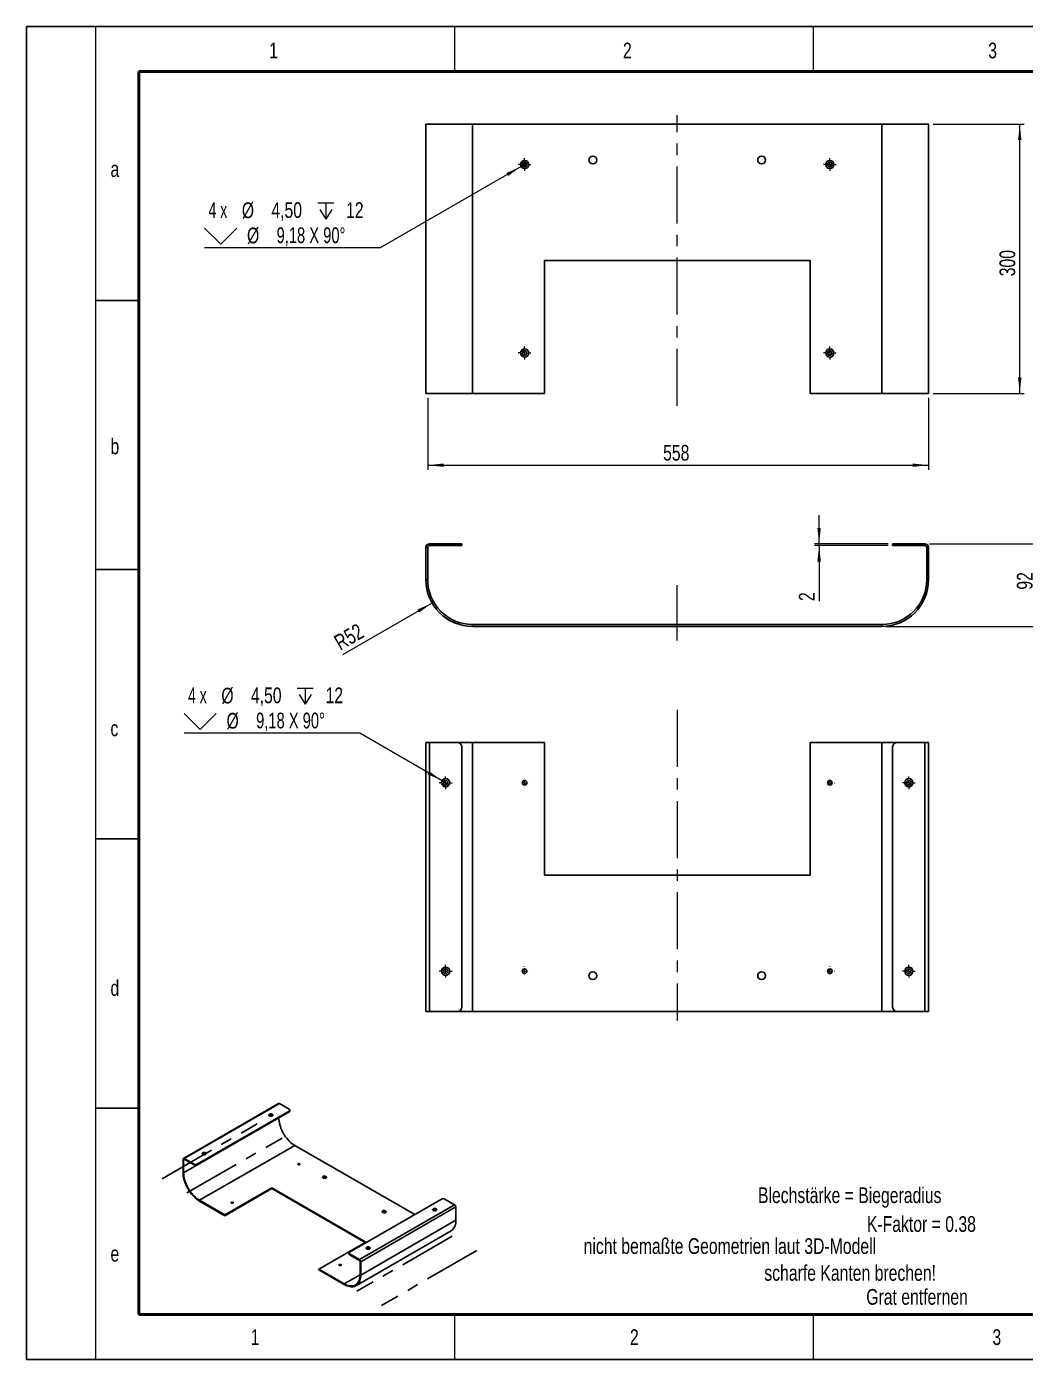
# Model space of a CAD drawing. Header units: millimetres. Extents: x 0 to 420, y 0 to 297.
# Drawn here: x 0 to 222.5, y 0 to 297 of the extents above; entities that cross this region are included whole.
import ezdxf

# ---------------------------------------------------------------- set-up
doc = ezdxf.new("R2010")
doc.units = ezdxf.units.MM
doc.linetypes.add('CENTERX2', pattern=[20.32, 12.7, -2.54, 2.54, -2.54])
doc.styles.add('SLDTEXTSTYLE1', font='TXT', dxfattribs={"width": 0.75})
doc.styles.add('SLDTEXTSTYLE3', font='TXT', dxfattribs={"width": 0.666667})
doc.styles.add('SLDTEXTSTYLE4', font='TXT', dxfattribs={"width": 0.7})
doc.dimstyles.new('SLDDIMSTYLE0', dxfattribs={"dimtxt": 3.5, "dimasz": 3.556, "dimexe": 0, "dimexo": 0.0625, "dimgap": 0.875, "dimtad": 0, "dimtih": 1, "dimtoh": 1, "dimlfac": 5, "dimrnd": 1e-09, "dimzin": 4, "dimdsep": 46, "dimtxsty": 'SLDTEXTSTYLE1', "dimblk1": 'NONE', "dimsah": 1, "dimcen": 0, "dimadec": 0, "dimazin": 1, "dimtfac": 1, "dimtmove": 0, "dimatfit": 3, "dimldrblk": 'NONE', "dimfxl": 1, "dimfrac": 2, "dimtolj": 1, "dimtzin": 12, "dimarcsym": 0})
doc.dimstyles.new('SLDDIMSTYLE1', dxfattribs={"dimtxt": 3.5, "dimasz": 3.556, "dimexe": 0, "dimexo": 0.0625, "dimgap": 0.875, "dimtad": 1, "dimlfac": 5, "dimrnd": 1e-09, "dimzin": 12, "dimdsep": 46, "dimtxsty": 'SLDTEXTSTYLE1', "dimsah": 1, "dimcen": 0.09, "dimadec": 0, "dimazin": 3, "dimtfac": 1, "dimtofl": 0, "dimtmove": 0, "dimatfit": 3, "dimfxl": 1, "dimfrac": 2, "dimtolj": 1, "dimtzin": 12, "dimarcsym": 0})
doc.dimstyles.new('SLDDIMSTYLE2', dxfattribs={"dimtxt": 3.5, "dimasz": 3.556, "dimexe": 0, "dimexo": 0.0625, "dimgap": 0.875, "dimtad": 1, "dimlfac": 5, "dimrnd": 1e-09, "dimzin": 12, "dimdsep": 46, "dimtxsty": 'SLDTEXTSTYLE1', "dimsah": 1, "dimcen": 0.09, "dimadec": 0, "dimazin": 3, "dimtfac": 1, "dimtmove": 0, "dimatfit": 0, "dimfxl": 1, "dimfrac": 2, "dimtolj": 1, "dimtzin": 12, "dimarcsym": 0})
doc.dimstyles.new('SLDDIMSTYLE3', dxfattribs={"dimtxt": 3.5, "dimasz": 3.556, "dimexe": 0, "dimexo": 0.0625, "dimgap": 0.875, "dimtad": 1, "dimlfac": 5, "dimrnd": 1e-09, "dimzin": 12, "dimdsep": 46, "dimtxsty": 'SLDTEXTSTYLE1', "dimsah": 1, "dimcen": 0, "dimadec": 0, "dimazin": 3, "dimtfac": 1, "dimtofl": 0, "dimtmove": 0, "dimatfit": 3, "dimfxl": 1, "dimfrac": 2, "dimtolj": 1, "dimtzin": 12, "dimarcsym": 0})

# ---------------------------------------------------------------- blocks, each defined once
blk = doc.blocks.new('SW_SYMBOL_HOLE_DEPTH')
at = {"color": 0, "linetype": 'Continuous', "lineweight": 18}
for p, q in [((0, 875), (800, 875)), ((400, 875), (400, 75)), ((100, 555), (400, 75)), ((700, 555), (400, 75))]:
    blk.add_line(p, q, dxfattribs=at)
blk = doc.blocks.new('SW_SYMBOL_HOLE_SINK')
at = {"color": 0, "linetype": 'Continuous', "lineweight": 18}
for p, q in [((0, 875), (800, 75)), ((800, 75), (1600, 875))]:
    blk.add_line(p, q, dxfattribs=at)
blk = doc.blocks.new('_D')
at = {"color": 7, "linetype": 'Continuous', "lineweight": 0}
for p, q in [((110.17, 265.81), (78.78, 247.69)), ((111.76, 266.73), (110.17, 265.81)), ((78.78, 247.69), (39.66, 247.69))]:
    blk.add_line(p, q, dxfattribs=at)
at = {"color": 7, "linetype": 'Continuous', "lineweight": 18}
blk.add_solid([(110.17, 265.81), (106.9, 264.37), (107.28, 263.71)], dxfattribs=at)
at = {"color": 7, "linetype": 'Continuous', "lineweight": 18, "xscale": 0.0044707031, "yscale": 0.0044707031, "zscale": 0.0044707031}
for name, p in [('SW_SYMBOL_HOLE_DEPTH', (64.86, 253.79)), ('SW_SYMBOL_HOLE_SINK', (39.66, 248.18))]:
    blk.add_blockref(name, p, dxfattribs=at)
at = {"color": 7, "linetype": 'Continuous', "lineweight": 18, "char_height": 3.5, "attachment_point": 1}
for s, insert, style in [('4 x', (40.53, 257.87), 'SLDTEXTSTYLE3'), ('%%c', (47.94, 257.82), 'SLDTEXTSTYLE1'), ('4,50', (54.53, 257.87), 'SLDTEXTSTYLE1'), ('12', (71.17, 257.87), 'SLDTEXTSTYLE1'), ('%%c', (49.1, 252.21), 'SLDTEXTSTYLE1'), ('9,18 X 90°', (55.69, 252.26), 'SLDTEXTSTYLE4')]:
    blk.add_mtext(s, dxfattribs=dict(at, insert=insert, style=style))
blk = doc.blocks.new('_None')
blk = doc.blocks.new('_D_1')
at = {"color": 7, "linetype": 'Continuous', "lineweight": 0}
for p, q in [((201.96, 275.27), (222.28, 275.27)), ((221.28, 215.27), (221.28, 275.27)), ((201.96, 215.27), (222.28, 215.27))]:
    blk.add_line(p, q, dxfattribs=at)
at = {"color": 7, "linetype": 'Continuous', "lineweight": 18}
for points in [[(221.28, 275.27), (220.9, 271.72), (221.66, 271.72)], [(221.28, 215.27), (221.66, 218.83), (220.9, 218.83)]]:
    blk.add_solid(points, dxfattribs=at)
at = {"color": 7, "linetype": 'Continuous', "lineweight": 18, "insert": (216.77, 241.36), "char_height": 3.5, "attachment_point": 1, "rotation": 90, "style": 'SLDTEXTSTYLE1'}
blk.add_mtext('300', dxfattribs=at)
blk = doc.blocks.new('_D_2')
at = {"color": 7, "linetype": 'Continuous', "lineweight": 0}
for p, q in [((89.36, 214.27), (89.36, 198.27)), ((200.96, 214.27), (200.96, 198.27)), ((89.36, 199.27), (200.96, 199.27))]:
    blk.add_line(p, q, dxfattribs=at)
at = {"color": 7, "linetype": 'Continuous', "lineweight": 18}
for points in [[(89.36, 199.27), (92.92, 198.89), (92.92, 199.65)], [(200.96, 199.27), (197.4, 199.65), (197.4, 198.89)]]:
    blk.add_solid(points, dxfattribs=at)
at = {"color": 7, "linetype": 'Continuous', "lineweight": 18, "insert": (141.81, 203.79), "char_height": 3.5, "attachment_point": 1, "style": 'SLDTEXTSTYLE1'}
blk.add_mtext('558', dxfattribs=at)
blk = doc.blocks.new('SW_CENTERMARKSYMBOL_0')
at = {"color": 0, "linetype": 'Continuous', "lineweight": 18}
for p, q in [((-1, 0), (-1.418, 0)), ((0, 0), (-0.5, 0)), ((0, 1), (0, 1.418)), ((0, 0), (0, 0.5)), ((0, 0), (0, -0.5)), ((0, 0), (0.5, 0)), ((1, 0), (1.418, 0)), ((0, -1), (0, -1.418))]:
    blk.add_line(p, q, dxfattribs=at)
blk = doc.blocks.new('SW_CENTERMARKSYMBOL_1')
at = {"color": 0, "linetype": 'Continuous', "lineweight": 18}
for p, q in [((-1, 0), (-1.418, 0)), ((0, 0), (-0.5, 0)), ((0, 1), (0, 1.418)), ((0, 0), (0, 0.5)), ((0, 0), (0, -0.5)), ((0, 0), (0.5, 0)), ((1, 0), (1.418, 0)), ((0, -1), (0, -1.418))]:
    blk.add_line(p, q, dxfattribs=at)
blk = doc.blocks.new('SW_CENTERMARKSYMBOL_2')
at = {"color": 0, "linetype": 'Continuous', "lineweight": 18}
for p, q in [((-1, 0), (-1.418, 0)), ((0, 0), (-0.5, 0)), ((0, 1), (0, 1.418)), ((0, 0), (0, 0.5)), ((0, 0), (0, -0.5)), ((0, 0), (0.5, 0)), ((1, 0), (1.418, 0)), ((0, -1), (0, -1.418))]:
    blk.add_line(p, q, dxfattribs=at)
blk = doc.blocks.new('SW_CENTERMARKSYMBOL_3')
at = {"color": 0, "linetype": 'Continuous', "lineweight": 18}
for p, q in [((-1, 0), (-1.418, 0)), ((0, 0), (-0.5, 0)), ((0, 1), (0, 1.418)), ((0, 0), (0, 0.5)), ((0, 0), (0, -0.5)), ((0, 0), (0.5, 0)), ((1, 0), (1.418, 0)), ((0, -1), (0, -1.418))]:
    blk.add_line(p, q, dxfattribs=at)
blk = doc.blocks.new('_D_3')
at = {"color": 7, "linetype": 'Continuous', "lineweight": 0}
for p, q in [((176.58, 181.76), (176.58, 188.11)), ((191.96, 181.76), (175.58, 181.76)), ((191.96, 181.36), (175.58, 181.36)), ((176.58, 181.36), (176.58, 181.76)), ((176.58, 181.36), (176.58, 168.99))]:
    blk.add_line(p, q, dxfattribs=at)
at = {"color": 7, "linetype": 'Continuous', "lineweight": 18}
for points in [[(176.58, 181.76), (176.96, 185.31), (176.19, 185.31)], [(176.58, 181.36), (176.19, 177.8), (176.96, 177.8)]]:
    blk.add_solid(points, dxfattribs=at)
at = {"color": 7, "linetype": 'Continuous', "lineweight": 18, "insert": (172.06, 168.99), "char_height": 3.5, "attachment_point": 1, "rotation": 90, "style": 'SLDTEXTSTYLE1'}
blk.add_mtext('2', dxfattribs=at)
blk = doc.blocks.new('_D_4')
at = {"color": 7, "linetype": 'Continuous', "lineweight": 0}
for p, q in [((201.16, 181.76), (226.15, 181.76)), ((225.15, 163.36), (225.15, 181.76)), ((191.56, 163.36), (226.15, 163.36))]:
    blk.add_line(p, q, dxfattribs=at)
at = {"color": 7, "linetype": 'Continuous', "lineweight": 18}
for points in [[(225.15, 181.76), (224.76, 178.2), (225.53, 178.2)], [(225.15, 163.36), (225.53, 166.91), (224.76, 166.91)]]:
    blk.add_solid(points, dxfattribs=at)
at = {"color": 7, "linetype": 'Continuous', "lineweight": 18, "insert": (220.63, 171.53), "char_height": 3.5, "attachment_point": 1, "rotation": 90, "style": 'SLDTEXTSTYLE1'}
blk.add_mtext('92', dxfattribs=at)
blk = doc.blocks.new('_D_5')
at = {"color": 7, "linetype": 'Continuous', "lineweight": 0}
blk.add_line((90.35, 168.56), (70.39, 157.03), dxfattribs=at)
at = {"color": 7, "linetype": 'Continuous', "lineweight": 18}
blk.add_solid([(90.35, 168.56), (87.08, 167.11), (87.46, 166.45)], dxfattribs=at)
at = {"color": 7, "linetype": 'Continuous', "lineweight": 18, "insert": (68.14, 160.93), "char_height": 3.5, "attachment_point": 1, "rotation": 30, "style": 'SLDTEXTSTYLE1'}
blk.add_mtext('R52', dxfattribs=at)
blk = doc.blocks.new('_D_6')
at = {"color": 7, "linetype": 'Continuous', "lineweight": 0}
for p, q in [((74.22, 139.56), (35.09, 139.56)), ((92.57, 128.97), (74.22, 139.56)), ((94.16, 128.05), (92.57, 128.97))]:
    blk.add_line(p, q, dxfattribs=at)
at = {"color": 7, "linetype": 'Continuous', "lineweight": 18}
blk.add_solid([(92.57, 128.97), (89.68, 131.08), (89.3, 130.42)], dxfattribs=at)
at = {"color": 7, "linetype": 'Continuous', "lineweight": 18, "xscale": 0.0044707031, "yscale": 0.0044707031, "zscale": 0.0044707031}
for name, p in [('SW_SYMBOL_HOLE_DEPTH', (60.29, 145.66)), ('SW_SYMBOL_HOLE_SINK', (35.09, 140.05))]:
    blk.add_blockref(name, p, dxfattribs=at)
at = {"color": 7, "linetype": 'Continuous', "lineweight": 18, "char_height": 3.5, "attachment_point": 1}
for s, insert, style in [('4 x', (35.97, 149.74), 'SLDTEXTSTYLE3'), ('%%c', (43.38, 149.68), 'SLDTEXTSTYLE1'), ('4,50', (49.97, 149.74), 'SLDTEXTSTYLE1'), ('12', (66.61, 149.74), 'SLDTEXTSTYLE1'), ('%%c', (44.54, 144.07), 'SLDTEXTSTYLE1'), ('9,18 X 90°', (51.13, 144.13), 'SLDTEXTSTYLE4')]:
    blk.add_mtext(s, dxfattribs=dict(at, insert=insert, style=style))
blk = doc.blocks.new('SW_CENTERMARKSYMBOL_4')
at = {"color": 0, "linetype": 'Continuous', "lineweight": 18}
for p, q in [((-1, 0), (-1.418, 0)), ((0, 0), (-0.5, 0)), ((0, 1), (0, 1.418)), ((0, 0), (0, 0.5)), ((0, 0), (0, -0.5)), ((0, 0), (0.5, 0)), ((1, 0), (1.418, 0)), ((0, -1), (0, -1.418))]:
    blk.add_line(p, q, dxfattribs=at)
blk = doc.blocks.new('SW_CENTERMARKSYMBOL_5')
at = {"color": 0, "linetype": 'Continuous', "lineweight": 18}
for p, q in [((-1, 0), (-1.418, 0)), ((0, 0), (-0.5, 0)), ((0, 1), (0, 1.418)), ((0, 0), (0, 0.5)), ((0, 0), (0, -0.5)), ((0, 0), (0.5, 0)), ((1, 0), (1.418, 0)), ((0, -1), (0, -1.418))]:
    blk.add_line(p, q, dxfattribs=at)
blk = doc.blocks.new('SW_CENTERMARKSYMBOL_6')
at = {"color": 0, "linetype": 'Continuous', "lineweight": 18}
for p, q in [((-1, 0), (-1.018, 0)), ((0, 0), (-0.5, 0)), ((0, 1), (0, 1.018)), ((0, 0), (0, 0.5)), ((0, 0), (0, -0.5)), ((0, 0), (0.5, 0)), ((1, 0), (1.018, 0)), ((0, -1), (0, -1.018))]:
    blk.add_line(p, q, dxfattribs=at)
blk = doc.blocks.new('SW_CENTERMARKSYMBOL_7')
at = {"color": 0, "linetype": 'Continuous', "lineweight": 18}
for p, q in [((-1, 0), (-1.018, 0)), ((0, 0), (-0.5, 0)), ((0, 1), (0, 1.018)), ((0, 0), (0, 0.5)), ((0, 0), (0, -0.5)), ((0, 0), (0.5, 0)), ((1, 0), (1.018, 0)), ((0, -1), (0, -1.018))]:
    blk.add_line(p, q, dxfattribs=at)
blk = doc.blocks.new('SW_CENTERMARKSYMBOL_8')
at = {"color": 0, "linetype": 'Continuous', "lineweight": 18}
for p, q in [((-1, 0), (-1.418, 0)), ((0, 0), (-0.5, 0)), ((0, 1), (0, 1.418)), ((0, 0), (0, 0.5)), ((0, 0), (0, -0.5)), ((0, 0), (0.5, 0)), ((1, 0), (1.418, 0)), ((0, -1), (0, -1.418))]:
    blk.add_line(p, q, dxfattribs=at)
blk = doc.blocks.new('SW_CENTERMARKSYMBOL_9')
at = {"color": 0, "linetype": 'Continuous', "lineweight": 18}
for p, q in [((-1, 0), (-1.418, 0)), ((0, 0), (-0.5, 0)), ((0, 1), (0, 1.418)), ((0, 0), (0, 0.5)), ((0, 0), (0, -0.5)), ((0, 0), (0.5, 0)), ((1, 0), (1.418, 0)), ((0, -1), (0, -1.418))]:
    blk.add_line(p, q, dxfattribs=at)
blk = doc.blocks.new('SW_CENTERMARKSYMBOL_10')
at = {"color": 0, "linetype": 'Continuous', "lineweight": 18}
for p, q in [((-1, 0), (-1.018, 0)), ((0, 0), (-0.5, 0)), ((0, 1), (0, 1.018)), ((0, 0), (0, 0.5)), ((0, 0), (0, -0.5)), ((0, 0), (0.5, 0)), ((1, 0), (1.018, 0)), ((0, -1), (0, -1.018))]:
    blk.add_line(p, q, dxfattribs=at)
blk = doc.blocks.new('SW_CENTERMARKSYMBOL_11')
at = {"color": 0, "linetype": 'Continuous', "lineweight": 18}
for p, q in [((-1, 0), (-1.018, 0)), ((0, 0), (-0.5, 0)), ((0, 1), (0, 1.018)), ((0, 0), (0, 0.5)), ((0, 0), (0, -0.5)), ((0, 0), (0.5, 0)), ((1, 0), (1.018, 0)), ((0, -1), (0, -1.018))]:
    blk.add_line(p, q, dxfattribs=at)

msp = doc.modelspace()

# ---------------------------------------------------------------- linework, layer by layer
at = {"color": 7, "linetype": 'Continuous', "lineweight": 25}
for p, q in [((0.004, 0.0237), (0.004, 296.9917)), ((0.004, 296.9917), (419.9752, 296.9917)), ((88.9606, 215.2734), (88.9606, 275.2734)), ((99.3606, 275.2734), (88.9606, 275.2734)), ((99.3606, 215.2734), (99.3606, 275.2734)), ((190.5606, 275.2734), (99.3606, 275.2734)), ((190.5606, 215.2734), (190.5606, 275.2734)), ((190.5606, 275.2734), (200.9606, 275.2734)), ((200.9606, 215.2734), (200.9606, 275.2734)), ((115.3606, 244.8734), (174.5606, 244.8734)), ((115.3606, 244.8734), (115.3606, 215.2734)), ((174.5606, 244.8734), (174.5606, 215.2734)), ((15.3384, 235.9917), (25.004, 235.9917)), ((99.3606, 215.2734), (88.9606, 215.2734)), ((115.3606, 215.2734), (99.3606, 215.2734)), ((174.5606, 215.2734), (190.5606, 215.2734)), ((190.5606, 215.2734), (200.9606, 215.2734)), ((89.7606, 181.7574), (89.7606, 181.3574)), ((89.7606, 181.7574), (95.9606, 181.7574)), ((89.7606, 181.3574), (95.9606, 181.3574)), ((95.9606, 181.3574), (95.9606, 181.7574)), ((95.9606, 181.7574), (96.9606, 181.7574)), ((96.9606, 181.3574), (95.9606, 181.3574)), ((96.9606, 181.7574), (96.9606, 181.3574)), ((192.9606, 181.7574), (192.9606, 181.3574)), ((193.9606, 181.7574), (192.9606, 181.7574)), ((192.9606, 181.3574), (193.9606, 181.3574)), ((193.9606, 181.3574), (193.9606, 181.7574)), ((200.1606, 181.7574), (193.9606, 181.7574)), ((200.1606, 181.3574), (193.9606, 181.3574)), ((200.1606, 181.7574), (200.1606, 181.3574)), ((89.3606, 180.9574), (88.9606, 180.9574)), ((88.9606, 173.7574), (88.9606, 180.9574)), ((89.3606, 173.7574), (89.3606, 180.9574)), ((200.5606, 180.9574), (200.9606, 180.9574)), ((200.5606, 173.7574), (200.5606, 180.9574)), ((200.9606, 173.7574), (200.9606, 180.9574)), ((15.3384, 175.9917), (25.004, 175.9917)), ((88.9606, 173.7574), (89.3606, 173.7574)), ((200.9606, 173.7574), (200.5606, 173.7574)), ((99.3606, 163.7574), (99.3606, 163.3574)), ((190.5606, 163.7574), (99.3606, 163.7574)), ((190.5606, 163.3574), (99.3606, 163.3574)), ((190.5606, 163.7574), (190.5606, 163.3574)), ((88.9606, 137.51), (88.9606, 77.51)), ((88.9606, 137.51), (89.7606, 137.51)), ((89.7606, 137.51), (89.7606, 77.51)), ((89.7606, 137.51), (95.9606, 137.51)), ((99.3606, 137.51), (95.9606, 137.51)), ((99.3606, 137.51), (99.3606, 77.51)), ((115.3606, 137.51), (99.3606, 137.51)), ((115.3606, 137.51), (115.3606, 107.91)), ((174.5606, 137.51), (174.5606, 107.91)), ((174.5606, 137.51), (190.5606, 137.51)), ((190.5606, 137.51), (190.5606, 77.51)), ((190.5606, 137.51), (193.9606, 137.51)), ((200.1606, 137.51), (193.9606, 137.51)), ((200.1606, 137.51), (200.1606, 77.51)), ((200.9606, 137.51), (200.1606, 137.51)), ((200.9606, 137.51), (200.9606, 77.51)), ((96.9606, 136.51), (96.9606, 78.51)), ((192.9606, 136.51), (192.9606, 78.51)), ((15.3384, 115.9917), (25.004, 115.9917)), ((115.3606, 107.91), (174.5606, 107.91)), ((88.9606, 77.51), (89.7606, 77.51)), ((89.7606, 77.51), (95.9606, 77.51)), ((99.3606, 77.51), (95.9606, 77.51)), ((190.5606, 77.51), (99.3606, 77.51)), ((190.5606, 77.51), (193.9606, 77.51)), ((200.1606, 77.51), (193.9606, 77.51)), ((200.9606, 77.51), (200.1606, 77.51)), ((56.1376, 57.0396), (34.9244, 44.7935)), ((35.1244, 44.7737), (56.3376, 57.0198)), ((56.3376, 57.0198), (58.5297, 55.7544)), ((15.3384, 55.9917), (25.004, 55.9917)), ((34.983, 41.5891), (56.1962, 53.8353)), ((38.0236, 43.5082), (58.5297, 55.3461)), ((38.0236, 43.3449), (58.5297, 55.1828)), ((56.1962, 53.8353), (56.1962, 53.8358)), ((58.5297, 55.3461), (58.5297, 55.1828)), ((58.6761, 55.3869), (58.6761, 55.5502)), ((38.5185, 35.4654), (59.7317, 47.7115)), ((59.7317, 47.7115), (86.4593, 32.282)), ((34.8416, 44.6103), (34.983, 44.5287)), ((34.8416, 41.6708), (34.8416, 44.6103)), ((34.983, 44.5287), (35.1244, 44.6103)), ((35.1244, 44.7737), (37.3164, 43.5082)), ((35.1244, 44.6104), (35.1244, 44.7737)), ((35.1244, 44.6104), (37.3164, 43.3449)), ((34.983, 41.5891), (34.8416, 41.6708)), ((34.983, 41.5891), (34.983, 44.5287)), ((37.3164, 43.5082), (37.3164, 43.3449)), ((38.0236, 43.3449), (38.0236, 43.5082)), ((44.1754, 32.1998), (54.6406, 38.2412)), ((54.6406, 38.0779), (44.1754, 32.0365)), ((75.5709, 26.1584), (54.6406, 38.2412)), ((54.6406, 38.2412), (54.6406, 38.0779)), ((75.4295, 26.0767), (54.6406, 38.0779)), ((71.9647, 23.9144), (92.4708, 35.7524)), ((95.3699, 34.4869), (93.1779, 35.7524)), ((44.1754, 32.1998), (38.5185, 35.4654)), ((38.5185, 35.3021), (38.5185, 35.4654)), ((44.1754, 32.0365), (38.5185, 35.3021)), ((74.1567, 22.2408), (95.3699, 34.4869)), ((74.4396, 21.7509), (95.6528, 33.997)), ((95.6528, 31.0575), (95.6528, 33.997)), ((44.1754, 32.1998), (44.1754, 32.0365)), ((74.4396, 18.8114), (95.6528, 31.0575)), ((73.3624, 16.4306), (94.5756, 28.6767)), ((65.1057, 20.1169), (75.5709, 26.1584)), ((71.8182, 23.7103), (71.8182, 23.547)), ((74.1567, 22.2408), (71.9647, 23.5062)), ((71.9647, 23.5062), (71.9647, 23.3429)), ((74.1567, 22.0775), (71.9647, 23.3429)), ((74.1567, 22.0775), (74.1567, 22.2408)), ((74.4396, 21.7509), (74.2981, 21.8325)), ((74.2981, 18.893), (74.2981, 21.8325)), ((74.4396, 18.8114), (74.4396, 21.7509)), ((65.1057, 20.1169), (70.7626, 16.8513)), ((65.1057, 20.1169), (65.1057, 19.9536)), ((65.1057, 19.9536), (70.7626, 16.688)), ((70.7626, 16.8513), (74.2981, 18.8923)), ((74.2981, 18.893), (74.4396, 18.8114)), ((70.7626, 16.688), (70.7626, 16.8513)), ((0.004, 0.0237), (419.9752, 0.0237))]:
    msp.add_line(p, q, dxfattribs=at)
at = {"color": 7, "linetype": 'Continuous', "lineweight": 18}
for p, q in [((15.3384, 296.9917), (15.3384, 0.0237)), ((95.3003, 296.9917), (95.3003, 286.9917)), ((175.2621, 296.9917), (175.2621, 286.9917)), ((95.3003, 10.0237), (95.3003, 0.0237)), ((175.2621, 10.0237), (175.2621, 0.0237))]:
    msp.add_line(p, q, dxfattribs=at)
at = {"color": 7, "linetype": 'Continuous', "lineweight": 50}
for p, q in [((25.004, 10.0237), (25.004, 286.9917)), ((25.004, 286.9917), (409.9752, 286.9917)), ((25.004, 10.0237), (409.9752, 10.0237))]:
    msp.add_line(p, q, dxfattribs=at)
at = {"color": 7, "linetype": 'CENTERX2', "lineweight": 18}
for p, q in [((144.9606, 212.4998), (144.9606, 277.2734)), ((144.9606, 160.2336), (144.9606, 172.5645)), ((144.9606, 144.7495), (144.9606, 75.51))]:
    msp.add_line(p, q, dxfattribs=at)
at = {"color": 7, "linetype": 'CENTERX2'}
for p, q in [((30.1816, 40.2782), (51.3949, 52.5243)), ((35.6995, 37.0928), (56.9127, 49.3389)), ((94.7948, 27.4701), (73.5816, 15.2239)), ((100.3127, 24.2847), (79.0995, 12.0385))]:
    msp.add_line(p, q, dxfattribs=at)
at = {"color": 7, "linetype": 'Continuous', "lineweight": 25, "flags": 128}
for points in [[(54.1039, 54.2607), (54.0256, 54.3211), (53.9799, 54.3918), (53.9706, 54.467), (53.9984, 54.5407), (54.061, 54.6069), (54.1534, 54.6602), (54.268, 54.6964), (54.3957, 54.7124), (54.526, 54.707), (54.6484, 54.6807), (54.753, 54.6355), (54.8313, 54.5751), (54.8769, 54.5044), (54.8863, 54.4292), (54.8585, 54.3555), (54.7959, 54.2893), (54.7035, 54.236), (54.5888, 54.1998), (54.4612, 54.1838), (54.3309, 54.1892), (54.2085, 54.2155), (54.1039, 54.2607)], [(54.6116, 54.3905), (54.5275, 54.4229), (54.4284, 54.4343), (54.3293, 54.4229), (54.2453, 54.3905), (54.1891, 54.342), (54.1694, 54.2848), (54.1891, 54.2276), (54.1951, 54.2199)], [(54.6618, 54.2199), (54.6677, 54.2276), (54.6874, 54.2848), (54.6677, 54.342), (54.6116, 54.3905)], [(59.7317, 47.7115), (59.4236, 47.905), (59.1178, 48.128), (58.8167, 48.3789), (58.5225, 48.6558), (58.2376, 48.9566), (57.964, 49.279), (57.7038, 49.6206), (57.4591, 49.9787), (57.2317, 50.3506), (57.0234, 50.7334), (56.8356, 51.1244), (56.6699, 51.5205), (56.5275, 51.9186), (56.4094, 52.3158), (56.3167, 52.709), (56.2499, 53.0953), (56.2097, 53.4717), (56.1962, 53.8353)], [(39.2546, 45.6884), (39.1763, 45.7488), (39.1307, 45.8195), (39.1214, 45.8947), (39.1491, 45.9684), (39.2117, 46.0346), (39.3041, 46.0879), (39.4188, 46.1241), (39.5464, 46.1401), (39.6768, 46.1347), (39.7992, 46.1084), (39.9038, 46.0632), (39.982, 46.0028), (40.0277, 45.9321), (40.037, 45.8569), (40.0092, 45.7832), (39.9466, 45.717), (39.8543, 45.6637), (39.7396, 45.6275), (39.6119, 45.6115), (39.4816, 45.6169), (39.3592, 45.6433), (39.2546, 45.6884)], [(39.7623, 45.8182), (39.6783, 45.8506), (39.5792, 45.862), (39.4801, 45.8506), (39.396, 45.8182), (39.3399, 45.7697), (39.3202, 45.7125), (39.3399, 45.6553), (39.3458, 45.6476)], [(39.8125, 45.6476), (39.8185, 45.6553), (39.8382, 45.7125), (39.8185, 45.7697), (39.7623, 45.8182)], [(38.5185, 35.3021), (38.2149, 35.4919), (37.9133, 35.7094), (37.6159, 35.9531), (37.3246, 36.2214), (37.0415, 36.5124), (36.7685, 36.8241), (36.5074, 37.1545), (36.2601, 37.5012), (36.0282, 37.8619), (35.8133, 38.2341), (35.6169, 38.6152), (35.4403, 39.0028), (35.2847, 39.3941), (35.1513, 39.7864), (35.0408, 40.1771), (34.9541, 40.5635), (34.8917, 40.943), (34.8541, 41.3129), (34.8416, 41.6708)], [(38.5185, 35.4654), (38.2104, 35.6588), (37.9046, 35.8819), (37.6035, 36.1328), (37.3093, 36.4097), (37.0243, 36.7105), (36.7508, 37.0329), (36.4906, 37.3744), (36.2459, 37.7325), (36.0185, 38.1044), (35.8102, 38.4873), (35.6224, 38.8783), (35.4567, 39.2743), (35.3142, 39.6725), (35.1962, 40.0697), (35.1035, 40.4629), (35.0367, 40.8492), (34.9964, 41.2255), (34.983, 41.5891)], [(60.4678, 43.4013), (60.4117, 43.4498), (60.392, 43.507), (60.4117, 43.5643), (60.4678, 43.6128), (60.5519, 43.6452), (60.651, 43.6566), (60.7501, 43.6452), (60.8341, 43.6128), (60.8903, 43.5643), (60.91, 43.507), (60.8903, 43.4498), (60.8341, 43.4013), (60.7501, 43.3689), (60.651, 43.3575), (60.5519, 43.3689), (60.4678, 43.4013)], [(66.6879, 40.7874), (66.5882, 40.8305), (66.4715, 40.8556), (66.3473, 40.8607), (66.2256, 40.8454), (66.1164, 40.811), (66.0283, 40.7601), (65.9686, 40.697), (65.9422, 40.6268), (65.951, 40.5551), (65.9946, 40.4877), (66.0692, 40.4302), (66.1689, 40.3871), (66.2855, 40.362), (66.4097, 40.3569), (66.5314, 40.3721), (66.6407, 40.4066), (66.7288, 40.4574), (66.7885, 40.5205), (66.8149, 40.5908), (66.806, 40.6625), (66.7625, 40.7298), (66.6879, 40.7874)], [(66.6879, 40.6241), (66.5882, 40.6671), (66.4715, 40.6923), (66.3473, 40.6974), (66.2256, 40.6821), (66.1164, 40.6477), (66.0283, 40.5968), (65.9686, 40.5337), (65.9645, 40.5271)], [(66.7925, 40.5271), (66.7625, 40.5665), (66.6879, 40.6241)], [(45.6186, 34.829), (45.5624, 34.8775), (45.5427, 34.9348), (45.5624, 34.992), (45.6186, 35.0405), (45.7026, 35.0729), (45.8017, 35.0843), (45.9008, 35.0729), (45.9849, 35.0405), (46.041, 34.992), (46.0607, 34.9348), (46.041, 34.8775), (45.9849, 34.829), (45.9008, 34.7966), (45.8017, 34.7852), (45.7026, 34.7966), (45.6186, 34.829)], [(79.9815, 33.1131), (80.0561, 33.0556), (80.0996, 32.9882), (80.1085, 32.9165), (80.0821, 32.8463), (80.0224, 32.7832), (79.9343, 32.7324), (79.825, 32.6979), (79.7034, 32.6826), (79.5791, 32.6878), (79.4625, 32.7129), (79.3628, 32.756), (79.2882, 32.8135), (79.2446, 32.8809), (79.2358, 32.9526), (79.2622, 33.0228), (79.3219, 33.0859), (79.41, 33.1367), (79.5193, 33.1712), (79.6409, 33.1865), (79.7651, 33.1813), (79.8818, 33.1562), (79.9815, 33.1131)], [(79.2581, 32.8529), (79.2622, 32.8595), (79.3219, 32.9226), (79.41, 32.9734), (79.5193, 33.0079), (79.6409, 33.0232), (79.7651, 33.018), (79.8818, 32.9929), (79.9815, 32.9498)], [(79.9815, 32.9498), (80.0561, 32.8923), (80.0861, 32.8529)], [(90.5906, 33.1974), (90.6952, 33.1522), (90.8176, 33.1259), (90.9479, 33.1205), (91.0755, 33.1365), (91.1902, 33.1726), (91.2826, 33.226), (91.3452, 33.2922), (91.373, 33.3659), (91.3637, 33.4411), (91.318, 33.5118), (91.2397, 33.5721), (91.1351, 33.6173), (91.0127, 33.6437), (90.8824, 33.6491), (90.7547, 33.633), (90.6401, 33.5969), (90.5477, 33.5436), (90.4851, 33.4774), (90.4573, 33.4037), (90.4666, 33.3284), (90.5123, 33.2578), (90.5906, 33.1974)], [(90.6818, 33.1566), (90.6759, 33.1642), (90.6561, 33.2215), (90.6759, 33.2787), (90.732, 33.3272), (90.816, 33.3596), (90.9151, 33.371), (91.0143, 33.3596), (91.0983, 33.3272)], [(91.0983, 33.3272), (91.1544, 33.2787), (91.1741, 33.2215), (91.1544, 33.1642), (91.1485, 33.1566)], [(94.5756, 28.6767), (94.681, 28.7427), (94.8774, 28.8971), (95.054, 29.0808), (95.2096, 29.2924), (95.3431, 29.5307), (95.4535, 29.7938), (95.5402, 30.0801), (95.6026, 30.3876), (95.6402, 30.7141), (95.6528, 31.0575)], [(75.7413, 24.6251), (75.8459, 24.5799), (75.9683, 24.5536), (76.0986, 24.5482), (76.2263, 24.5642), (76.341, 24.6004), (76.4333, 24.6537), (76.496, 24.7199), (76.5237, 24.7936), (76.5144, 24.8688), (76.4688, 24.9395), (76.3905, 24.9999), (76.2859, 25.045), (76.1635, 25.0714), (76.0332, 25.0768), (75.9055, 25.0608), (75.7908, 25.0246), (75.6985, 24.9713), (75.6358, 24.9051), (75.6081, 24.8314), (75.6174, 24.7562), (75.663, 24.6855), (75.7413, 24.6251)], [(75.8325, 24.5843), (75.8266, 24.592), (75.8069, 24.6492), (75.8266, 24.7064), (75.8828, 24.7549), (75.9668, 24.7873), (76.0659, 24.7987), (76.165, 24.7873), (76.249, 24.7549)], [(76.249, 24.7549), (76.3052, 24.7064), (76.3249, 24.6492), (76.3052, 24.592), (76.2993, 24.5843)], [(69.6602, 20.9501), (69.7442, 20.9177), (69.8434, 20.9063), (69.9425, 20.9177), (70.0265, 20.9501), (70.0826, 20.9986), (70.1024, 21.0558), (70.0826, 21.113), (70.0265, 21.1615), (69.9425, 21.1939), (69.8434, 21.2053), (69.7442, 21.1939), (69.6602, 21.1615), (69.6041, 21.113), (69.5844, 21.0558), (69.6041, 20.9986), (69.6602, 20.9501)], [(70.7626, 16.8513), (71.0707, 16.689), (71.3765, 16.5589), (71.6777, 16.4622), (71.9718, 16.3995), (72.2568, 16.3713), (72.5304, 16.3778), (72.7905, 16.419), (73.0352, 16.4945), (73.2626, 16.6039), (73.471, 16.7462), (73.6587, 16.9204), (73.8245, 17.1251), (73.9669, 17.3588), (74.0849, 17.6197), (74.1777, 17.9059), (74.2444, 18.215), (74.2847, 18.5449), (74.2981, 18.893)], [(70.7626, 16.688), (71.0662, 16.5272), (71.3678, 16.3965), (71.6652, 16.2968), (71.9565, 16.2288), (72.2396, 16.193), (72.5126, 16.1895), (72.7737, 16.2184), (73.021, 16.2795), (73.2529, 16.3725), (73.4678, 16.4966), (73.6642, 16.651), (73.8408, 16.8346), (73.9964, 17.0463), (74.1299, 17.2845), (74.2403, 17.5477), (74.327, 17.834), (74.3894, 18.1414), (74.427, 18.468), (74.4396, 18.8114)]]:
    msp.add_lwpolyline(points, dxfattribs=at)
at = {"color": 7, "linetype": 'Continuous', "lineweight": 25}
for centre, radius in [((126.1606, 267.2734), 0.875), ((163.7606, 267.2734), 0.875), ((110.9606, 266.2734), 0.918), ((110.9606, 266.2734), 0.518), ((178.9606, 266.2734), 0.918), ((178.9606, 266.2734), 0.518), ((110.9606, 224.2734), 0.918), ((110.9606, 224.2734), 0.518), ((178.9606, 224.2734), 0.918), ((178.9606, 224.2734), 0.518), ((93.3606, 128.51), 0.918), ((93.3606, 128.51), 0.518), ((110.9606, 128.51), 0.518), ((178.9606, 128.51), 0.518), ((196.5606, 128.51), 0.918), ((196.5606, 128.51), 0.518), ((93.3606, 86.51), 0.918), ((93.3606, 86.51), 0.518), ((110.9606, 86.51), 0.518), ((126.1606, 85.51), 0.875), ((163.7606, 85.51), 0.875), ((178.9606, 86.51), 0.518), ((196.5606, 86.51), 0.918), ((196.5606, 86.51), 0.518)]:
    msp.add_circle(centre, radius, dxfattribs=at)
for centre, radius, start, end in [((89.7606, 180.9574), 0.8, 90, 180), ((89.7606, 180.9574), 0.4, 90, 180), ((200.1606, 180.9574), 0.8, 0, 90), ((200.1606, 180.9574), 0.4, 0, 90), ((99.3606, 173.7574), 10.4, 180, 270), ((99.3606, 173.7574), 10, 180, 270), ((190.5606, 173.7574), 10.4, 270, 0), ((190.5606, 173.7574), 10, 270, 0), ((95.9606, 136.51), 1, 0, 90), ((193.9606, 136.51), 1, 90, 180), ((95.9606, 78.51), 1, 270, 0), ((193.9606, 78.51), 1, 180, 270), ((56.2205, 56.8562), 0.2012, 54.382423, 114.307119), ((58.4522, 55.5502), 0.2183, 290.783421, 69.216579), ((58.4259, 55.4119), 0.2515, 294.374658, 354.305201), ((35.014, 44.6383), 0.1747, 50.796715, 189.214037), ((35.0692, 44.5427), 0.0873, 50.796715, 189.214037), ((37.67, 44.1906), 0.7685, 242.609672, 297.390328), ((37.67, 44.0273), 0.7685, 242.609672, 297.390328), ((60.651, 42.867), 0.7425, 71.682561, 108.317439), ((92.8243, 35.07), 0.7685, 62.609672, 117.390328), ((45.8017, 34.2947), 0.7425, 71.682561, 108.317439), ((95.0387, 33.9691), 0.6147, 2.605478, 57.394522), ((72.0421, 23.7103), 0.2183, 110.783421, 249.216579), ((69.8434, 20.4176), 0.7408, 71.638952, 108.361048), ((72.0685, 23.572), 0.2515, 185.694799, 245.625342), ((73.8255, 21.723), 0.6147, 2.605478, 57.394522), ((73.9911, 21.8186), 0.3074, 2.605478, 57.394522)]:
    msp.add_arc(centre, radius, start, end, dxfattribs=at)

# ---------------------------------------------------------------- block references
at = {"color": 7, "linetype": 'Continuous', "lineweight": 0}
for name, p in [('SW_CENTERMARKSYMBOL_1', (110.9606, 266.2734)), ('SW_CENTERMARKSYMBOL_3', (178.9606, 266.2734)), ('SW_CENTERMARKSYMBOL_0', (110.9606, 224.2734)), ('SW_CENTERMARKSYMBOL_2', (178.9606, 224.2734)), ('SW_CENTERMARKSYMBOL_4', (93.3606, 128.51)), ('SW_CENTERMARKSYMBOL_6', (110.9606, 128.51)), ('SW_CENTERMARKSYMBOL_10', (178.9606, 128.51)), ('SW_CENTERMARKSYMBOL_8', (196.5606, 128.51)), ('SW_CENTERMARKSYMBOL_5', (93.3606, 86.51)), ('SW_CENTERMARKSYMBOL_7', (110.9606, 86.51)), ('SW_CENTERMARKSYMBOL_11', (178.9606, 86.51)), ('SW_CENTERMARKSYMBOL_9', (196.5606, 86.51))]:
    msp.add_blockref(name, p, dxfattribs=at)

# ---------------------------------------------------------------- texts
at = {"color": 7, "linetype": 'Continuous', "lineweight": 0, "char_height": 3.5, "attachment_point": 1, "style": 'SLDTEXTSTYLE1'}
for s, insert in [('1', (54.0454, 293.4361)), ('2', (132.8592, 293.4361)), ('3', (214.256, 293.4361)), ('a', (18.6786, 267.0172)), ('b', (18.6786, 205.2313)), ('c', (18.6786, 142.3739)), ('d', (18.6786, 84.5165)), ('Blechstärke = Biegeradius', (162.9556, 38.3507)), ('K-Faktor = 0.38', (187.222, 31.9296)), ('nicht bemaßte Geometrien laut 3D-Modell', (124.1105, 27.0147)), ('e', (18.6786, 25.3074)), ('scharfe Kanten brechen!', (164.366, 21.036)), ('Grat entfernen', (187.0811, 15.6926)), ('1', (49.9256, 6.7221)), ('2', (134.4227, 6.7221)), ('3', (215.1943, 6.7221))]:
    msp.add_mtext(s, dxfattribs=dict(at, insert=insert))

# ---------------------------------------------------------------- dimensions: what is measured, and where the dimension line sits
at = {"color": 7, "linetype": 'Continuous', "lineweight": 18}
for base, p1, p2, dimstyle, picture, middle in [((221.2781, 275.2734), (200.9606, 215.2734), (200.9606, 275.2734), 'SLDDIMSTYLE1', '_D_1', (221.2781, 245.2405)), ((176.5756, 181.7574), (192.9606, 181.3574), (192.9606, 181.7574), 'SLDDIMSTYLE2', '_D_3', (176.5756, 170.2832)), ((225.1457, 181.7574), (190.5606, 163.3574), (200.1606, 181.7574), 'SLDDIMSTYLE1', '_D_4', (225.1457, 174.1152))]:
    dim = msp.add_linear_dim(base=base, p1=p1, p2=p2, angle=90, dimstyle=dimstyle, dxfattribs=at)
    dim.commit()
    dim.dimension.update_dxf_attribs({"geometry": picture, "text_midpoint": middle, "dimtype": 160})
for p1, p2, picture, middle in [((111.7556, 266.7324), (110.1656, 265.8144), '_D', (58.4248, 253.3042)), ((94.1556, 128.051), (92.5656, 128.969), '_D_6', (53.8632, 145.171))]:
    dim = msp.add_diameter_dim_2p(p1=p1, p2=p2, text='4 x <> {\\fGDT;x} 12\\P{\\fGDT;w}%%c 9.18 X 90°\\P', dimstyle='SLDDIMSTYLE0', dxfattribs=at)
    dim.commit()
    dim.dimension.update_dxf_attribs({"geometry": picture, "text_midpoint": middle, "dimtype": 163})
dim = msp.add_linear_dim(base=(200.9606, 199.2734), p1=(89.3606, 215.2734), p2=(200.9606, 215.2734), dimstyle='SLDDIMSTYLE1', dxfattribs=at)
dim.commit()
dim.dimension.update_dxf_attribs({"geometry": '_D_2', "text_midpoint": (145.694, 199.2734), "dimtype": 160})
dim = msp.add_radius_dim(center=(99.3606, 173.7574), mpoint=(90.3539, 168.5574), dimstyle='SLDDIMSTYLE3', dxfattribs=at)
dim.commit()
dim.dimension.update_dxf_attribs({"geometry": '_D_5', "text_midpoint": (73.7483, 158.9701), "dimtype": 164})

doc.saveas('drawing.dxf')
